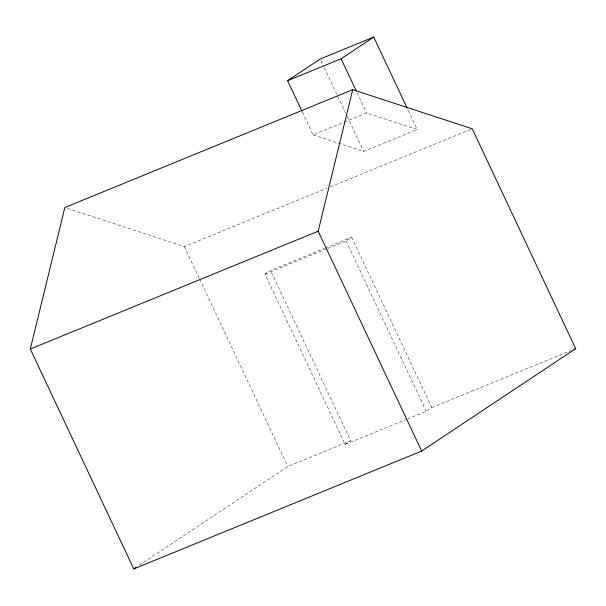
<?xml version="1.0" encoding="UTF-8"?>
<svg xmlns="http://www.w3.org/2000/svg" width="606" height="606" viewBox="0 0 606 606"><rect width="100%" height="100%" fill="white"/><g stroke="black" fill="none" stroke-linecap="round" stroke-linejoin="round"><path stroke-width="0.45" stroke-dasharray="3.03 2.27" d="M407.05 419.102L345.125 444.448L264.989 274.139L270.511 270.473L324.581 248.339M327.778 248.437L346.094 240.938L351.616 237.272L431.76 407.573L426.238 411.247L407.921 418.746M139.274 565.254L287.82 466.499L350.647 440.774L270.511 270.473M345.125 444.448L350.647 440.774M302.333 112.004L313.09 134.858L343.299 122.495M344.163 122.139L366.607 112.951L417.216 129.51L407.55 108.974M313.09 134.858L363.698 151.417L417.216 129.51M67.531 208.403L184.345 246.612L326.975 188.231M330.475 186.799L472.233 128.775M325.452 247.975L351.616 237.272M264.989 274.139L326.907 248.793M431.76 407.573L571.337 350.442M357.048 92.635L366.607 112.951M321.021 60.706L323.839 66.698M324.24 67.554L345.579 112.905M347.193 116.329L363.698 151.417M346.094 240.938L426.238 411.247M184.345 246.612L199.245 278.268M199.647 279.124L287.82 466.499"/><path stroke-width="0.91" d="M30.3 349.026L64.834 207.517L352.715 89.68L472.233 128.775L575.7 348.655L421.655 451.069L133.767 568.913L30.3 349.026L318.18 231.189L352.715 89.68M301.94 111.156L287.6 80.681L320.21 58.994L373.728 37.087L407.149 108.118M287.6 80.681L341.11 58.774L373.728 37.087M133.767 568.913L136.13 567.345M573.958 349.367L575.7 348.655M341.11 58.774L356.245 90.945M318.18 231.189L421.655 451.069"/></g></svg>
